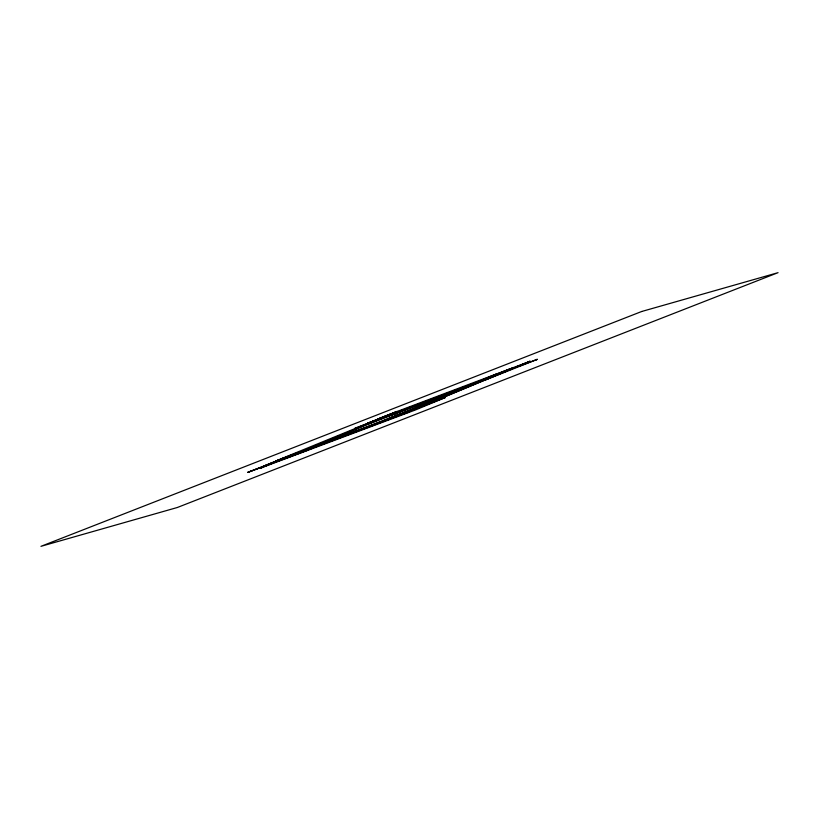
<?xml version="1.0" encoding="UTF-8"?>
<svg xmlns="http://www.w3.org/2000/svg" width="819" height="819" viewBox="0 0 819 819"><rect width="100%" height="100%" fill="white"/><g stroke="black" fill="none" stroke-linecap="round" stroke-linejoin="round"><path stroke-width="1.23" d="M397 415.223L275.44 461.547L374.672 424.549L397 415.223L428.306 403.542L504.391 371.98M473.781 383.476L398.269 414.783M485.698 378.552L496.99 373.873L475.859 382.627L504.002 371.744L499.395 373.403A37.694 0.594 -21.2 0 0 496.406 374.518L479.791 380.999M497.287 374.017L496.16 374.518L514.035 367.536L505.118 370.864M504.617 371.877L530.098 361.261L394.308 412.541M378.327 418.99L379.146 418.642M530.098 361.261L428.859 403.398L431.234 402.815M500.542 373.188L496.007 374.815A38.647 0.604 -21.2 0 0 493.007 375.931L491.943 376.33M536.291 359.776L537.264 359.357L519.359 366.103M387.459 419.584L386.333 420.106L389.854 418.826M496.334 374.467L506.951 370.239M402.948 413.626L404.095 413.104L402.395 413.677M379.269 418.468L383.62 416.707M402.692 413.728L398.454 415.479M411.056 410.288L414.68 408.783L408.814 410.954A102.59 1.607 -21.2 0 0 405.559 412.172L388.964 418.55L411.056 410.288L405.118 412.479A108.517 1.699 -21.2 0 0 400.737 414.127L399.621 414.547M366.154 427.938L400.88 414.854L427.938 403.634M368.939 426.904L445.423 397.491L415.724 409.848L260.841 467.997L271.324 463.667M537.264 359.357L484.183 380.456M287.551 456.705L275.44 461.251L283.763 457.954M394.953 412.254L397.051 411.384M310.186 447.86L385.032 416.912M316.226 445.587L387.264 416.267L394.891 414.045L415.939 405.272M282.79 459.428L312.111 448.249M374.672 424.549L392.67 417.014M394.625 416.277L397.85 414.946M389.199 418.806L392.629 417.424M306.808 450.44L247.84 472.348L299.529 451.904M280.006 459.244L396.324 411.691M275.45 461.24L276.198 460.954M499.129 373.31L504.238 371.283M277.416 460.923L276.279 461.384M367.588 423.249L375.993 420.024M275.645 461.64L274.989 461.896M397.563 415.827L396.601 416.216M384.551 416.441L388.626 414.752M393.489 417.127L395.956 416.113M387.397 415.52L386.691 415.796M274.314 462.162L266.206 465.284M394.256 416.779L385.329 420.454L386.681 420.004M395.106 416.492L399.785 414.649M395.587 416.615L392.403 417.854M384.858 416.513L385.595 416.226M386.947 415.397L377.109 419.389L380.036 418.366M387.837 415.151L391.707 413.677M396.785 415.837L398.853 415.038M384.131 416.799L383.394 417.086M280.231 459.613L266.963 464.946L267.578 464.762M383.036 417.219L381.982 417.629M507.841 369.799L509.766 369.072M388.974 414.619L390.612 413.994M398.751 415.038L400.655 414.353M277.508 460.452L278.061 460.237M279.31 459.766L264.138 465.98L265.919 465.387M390.909 413.882L392.014 413.554M386.752 415.847L367.199 423.433L476.371 382.35M505.538 371.447L355.016 428.163L356.705 427.631M368.448 424.027L452.098 392.485M279.996 459.51L281.48 458.947A79.801 1.249 -21.2 0 1 283.876 458.046L294.809 453.798M275.44 461.547L377.846 422.983M509.572 369.236L512.848 368.048M391.206 413.769L393.212 413.032M400.757 414.281L404.013 413.114M279.177 459.971L281.173 459.234M401.075 414.199L402.579 413.636M367.127 427.579L247.84 472.348M278.716 460.79L280.333 460.186M260.841 467.997L262.838 467.25M400.88 414.854L409.162 411.977M382.668 417.741L381.623 418.048A302.201 4.75 -21.2 0 0 394.369 412.52M285.247 457.401A74.795 1.177 -21.2 0 1 287.643 456.49M641.686 311.496L40.95 546.334L177.313 507.504L778.05 272.666L641.686 311.496"/></g></svg>
